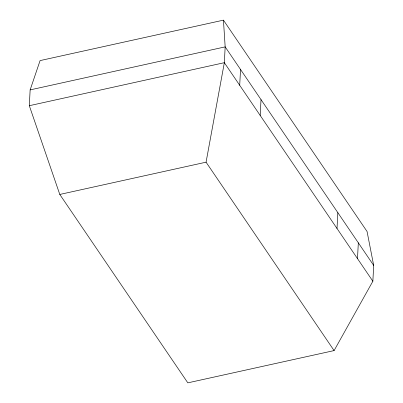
<?xml version="1.0" encoding="UTF-8"?>
<svg xmlns="http://www.w3.org/2000/svg" width="403" height="403" viewBox="0 0 403 403"><rect width="100%" height="100%" fill="white"/><g stroke="black" fill="none" stroke-linecap="round" stroke-linejoin="round"><path stroke-width="0.6" d="M29.313 105.702L30.139 89.894L40.083 60.591L223.443 20.15L367.057 231.483L373.687 265.421L372.861 281.234L334.097 350.585L187.823 382.85L59.79 194.448L29.313 105.702L224.34 62.687L372.861 281.234M239.704 85.295L240.536 69.482M260.192 115.439L261.018 99.627M337.009 228.481L337.84 212.668M357.496 258.625L358.322 242.813M334.097 350.585L206.064 162.182L224.34 62.687L225.171 46.874L223.443 20.15M30.139 89.894L225.171 46.874L373.687 265.421M59.79 194.448L206.064 162.182"/></g></svg>
